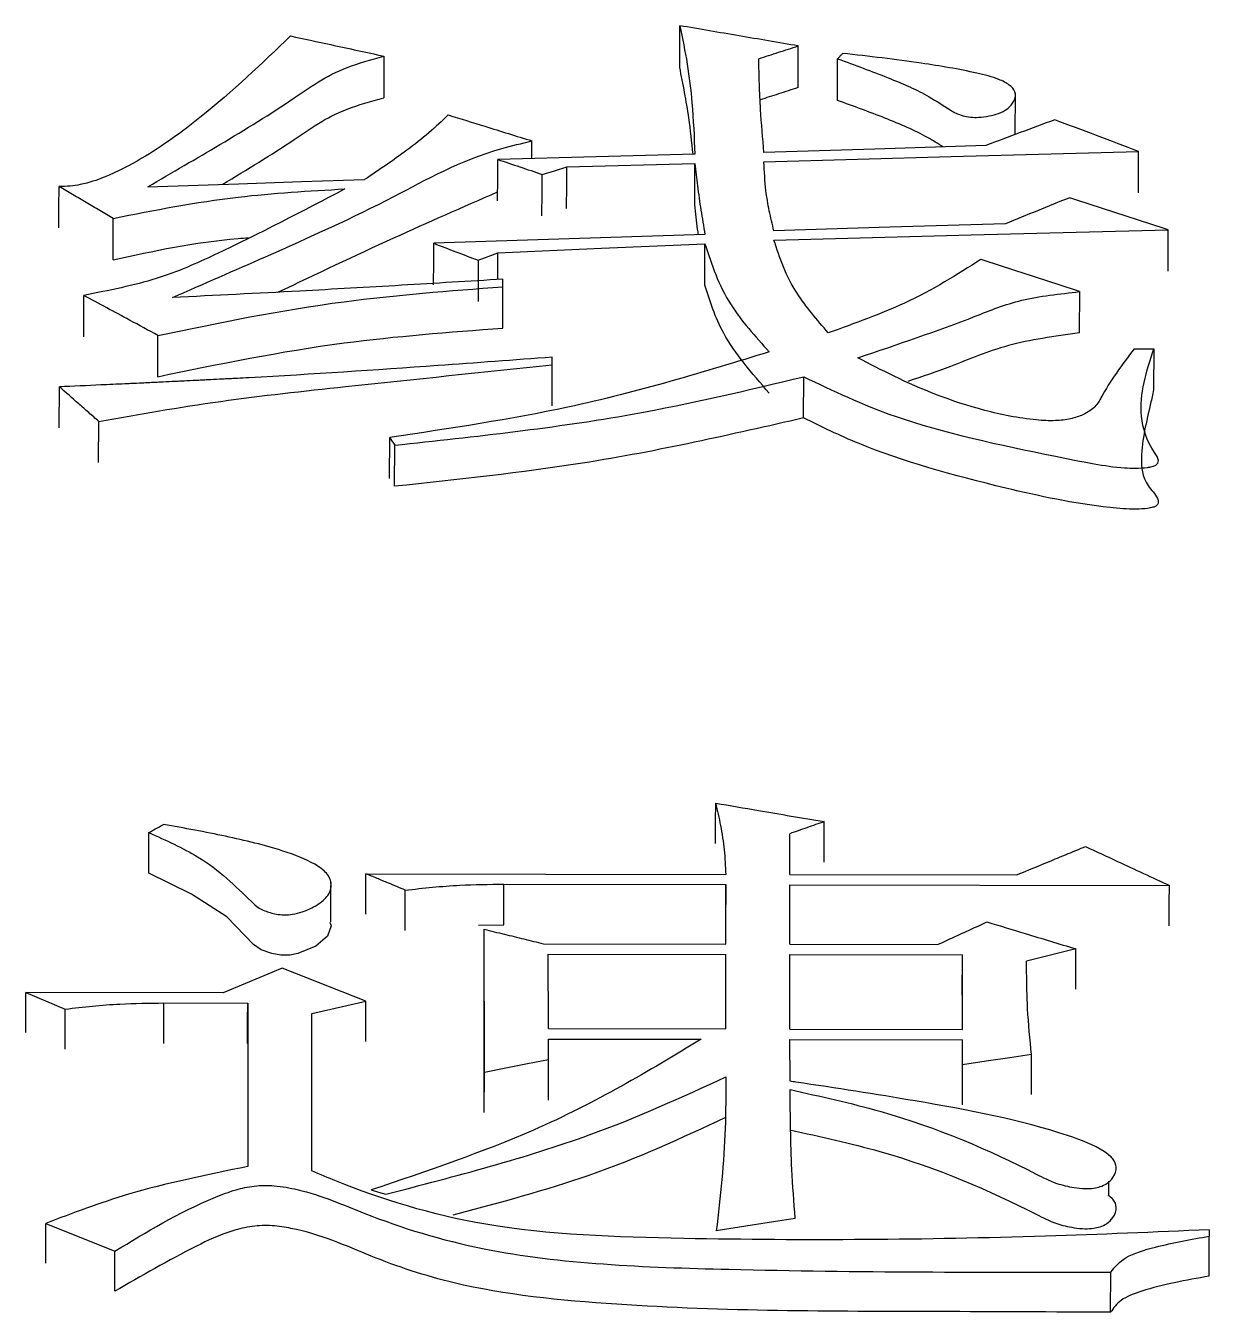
# Model space of a CAD drawing. Header units: millimetres. Extents: x 2104 to 4053, y 855 to 2233.
# Drawn here: x 2514.908 to 2517.505, y 2099.765 to 2102.586 of the extents above; entities that cross this region are included whole.
import ezdxf

# ---------------------------------------------------------------- set-up
doc = ezdxf.new("R2010")
doc.units = ezdxf.units.MM

msp = doc.modelspace()

# ---------------------------------------------------------------- linework, layer by layer
at = {"color": 7, "linetype": 'Continuous', "lineweight": 25}
for p, q in [((2515.6939, 2102.5196), (2515.6936, 2102.4284)), ((2516.6893, 2102.4224), (2516.6895, 2102.5137)), ((2517.0792, 2102.3477), (2517.0794, 2102.4381)), ((2516.0187, 2102.295), (2516.0188, 2102.3337)), ((2515.0999, 2102.073), (2515.1001, 2102.1638)), ((2516.398, 2102.0173), (2516.3983, 2102.108)), ((2515.9549, 2102.0138), (2515.9549, 2102.0303)), ((2515.9547, 2101.9232), (2515.9549, 2102.0138)), ((2517.2204, 2101.9125), (2517.2206, 2102.0031)), ((2515.1977, 2101.8166), (2515.1979, 2101.907)), ((2517.3397, 2101.878), (2517.383, 2101.8779)), ((2517.383, 2101.8779), (2517.3828, 2101.7876)), ((2516.0634, 2101.8427), (2516.0633, 2101.8594)), ((2516.0631, 2101.7524), (2516.0634, 2101.8427)), ((2514.9815, 2101.7041), (2514.9817, 2101.7943)), ((2516.6148, 2101.7262), (2516.6151, 2101.8165)), ((2515.0678, 2101.6285), (2515.0681, 2101.7186)), ((2515.7064, 2101.5931), (2515.7067, 2101.6833)), ((2515.7173, 2101.5763), (2515.7175, 2101.6663)), ((2515.1778, 2100.7278), (2515.178, 2100.8168)), ((2516.5844, 2100.7249), (2516.5843, 2100.8142)), ((2515.6539, 2100.638), (2515.6541, 2100.7266)), ((2515.6541, 2100.7266), (2516.4438, 2100.7251)), ((2516.5844, 2100.7249), (2517.082, 2100.724)), ((2515.5773, 2100.621), (2515.5775, 2100.7004)), ((2515.5775, 2100.7052), (2515.5775, 2100.7101)), ((2515.7405, 2100.6021), (2515.7407, 2100.6906)), ((2515.9568, 2100.6147), (2515.957, 2100.7036)), ((2515.957, 2100.7036), (2516.4438, 2100.7027)), ((2516.4438, 2100.7027), (2516.4436, 2100.6142)), ((2516.444, 2100.5722), (2516.4438, 2100.7027)), ((2516.5844, 2100.7025), (2517.4174, 2100.7009)), ((2516.5846, 2100.572), (2516.5844, 2100.7025)), ((2515.9015, 2100.6135), (2515.9568, 2100.6147)), ((2515.9144, 2100.291), (2515.9139, 2100.6048)), ((2516.0438, 2100.573), (2516.444, 2100.5722)), ((2516.0546, 2100.5503), (2516.444, 2100.5496)), ((2516.0548, 2100.3868), (2516.0546, 2100.5503)), ((2516.4443, 2100.3861), (2516.444, 2100.5496)), ((2516.5846, 2100.572), (2516.9091, 2100.5713)), ((2516.5847, 2100.5494), (2516.9633, 2100.5486)), ((2516.5849, 2100.3858), (2516.5847, 2100.5494)), ((2516.963, 2100.4604), (2516.9633, 2100.5486)), ((2516.9635, 2100.3851), (2516.9633, 2100.5486)), ((2515.4705, 2100.5197), (2515.3408, 2100.4655)), ((2515.6545, 2100.4468), (2515.4705, 2100.5197)), ((2515.9141, 2100.2027), (2515.9137, 2100.516)), ((2514.9079, 2100.3782), (2514.9081, 2100.4663)), ((2514.9081, 2100.4663), (2514.9947, 2100.4298)), ((2515.3408, 2100.4655), (2514.9081, 2100.4663)), ((2515.2108, 2100.3545), (2515.211, 2100.4431)), ((2515.211, 2100.4431), (2515.3949, 2100.4427)), ((2515.3949, 2100.4427), (2515.3954, 2100.0846)), ((2515.5356, 2100.4197), (2515.6545, 2100.4468)), ((2514.9945, 2100.3417), (2514.9947, 2100.4298)), ((2515.536, 2100.075), (2515.5356, 2100.4197)), ((2516.0548, 2100.3868), (2516.4443, 2100.3861)), ((2516.5849, 2100.3858), (2516.9635, 2100.3851)), ((2516.0549, 2100.364), (2516.39, 2100.3634)), ((2516.0549, 2100.3183), (2516.0549, 2100.364)), ((2516.5849, 2100.363), (2516.9635, 2100.3623)), ((2516.585, 2100.2714), (2516.5849, 2100.363)), ((2516.9633, 2100.2743), (2516.9635, 2100.3623)), ((2516.9636, 2100.3074), (2516.9635, 2100.3623)), ((2516.9634, 2100.2195), (2516.9636, 2100.3074)), ((2515.9141, 2100.2031), (2515.9144, 2100.291)), ((2517.2849, 2100.1083), (2517.2849, 2100.1101)), ((2517.2846, 2100.022), (2517.2847, 2100.052)), ((2514.9521, 2099.9598), (2515.1036, 2099.8988)), ((2517.5047, 2099.8444), (2517.505, 2099.9318)), ((2517.505, 2099.9458), (2517.505, 2099.9318)), ((2515.1034, 2099.811), (2515.1036, 2099.8988)), ((2517.2885, 2099.7648), (2517.2888, 2099.8526))]:
    msp.add_line(p, q, dxfattribs=at)
at = {"color": 7, "linetype": 'Continuous', "lineweight": 25, "flags": 128}
for points in [[(2516.343, 2102.4949), (2516.3431, 2102.5461), (2516.3432, 2102.5863)], [(2516.6027, 2102.4506), (2516.6028, 2102.5017), (2516.6029, 2102.5419)], [(2516.3762, 2102.3044), (2516.1599, 2102.2987), (2515.9436, 2102.293)], [(2517.0144, 2102.3236), (2516.771, 2102.3159), (2516.5277, 2102.3082)], [(2516.5277, 2102.2879), (2516.9387, 2102.2993), (2517.3498, 2102.3108)], [(2517.3495, 2102.2198), (2517.3497, 2102.2707), (2517.3498, 2102.3108)], [(2515.9433, 2102.2021), (2515.9435, 2102.253), (2515.9436, 2102.293)], [(2516.041, 2102.2603), (2516.068, 2102.2684), (2516.095, 2102.2765)], [(2516.0948, 2102.1856), (2516.0949, 2102.2365), (2516.095, 2102.2765)], [(2516.095, 2102.2765), (2516.2357, 2102.2803), (2516.3763, 2102.2841)], [(2516.376, 2102.1932), (2516.3762, 2102.2441), (2516.3763, 2102.2841)], [(2515.1758, 2102.2333), (2515.375, 2102.2398), (2515.5133, 2102.2443), (2515.6516, 2102.2488)], [(2516.0407, 2102.1694), (2516.0409, 2102.2203), (2516.041, 2102.2603)], [(2514.9807, 2102.1428), (2514.9808, 2102.1882), (2514.9809, 2102.2337)], [(2517.058, 2102.152), (2516.8038, 2102.1443), (2516.5496, 2102.1365)], [(2516.5497, 2102.1159), (2516.9823, 2102.1275), (2517.415, 2102.139)], [(2517.4148, 2102.0483), (2517.4149, 2102.0991), (2517.415, 2102.139)], [(2515.803, 2102.0184), (2515.8032, 2102.0692), (2515.8033, 2102.1091)], [(2516.3982, 2102.1286), (2516.1007, 2102.1188), (2515.8033, 2102.1091)], [(2515.9439, 2102.0882), (2516.1711, 2102.0981), (2516.3982, 2102.108)], [(2515.9007, 2102.0718), (2515.9223, 2102.08), (2515.9439, 2102.0882)], [(2515.9438, 2102.0297), (2515.9438, 2102.0483), (2515.9439, 2102.0882)], [(2515.9007, 2102.0718), (2515.9006, 2102.021), (2515.9005, 2101.9812)], [(2515.0352, 2101.9042), (2515.0353, 2101.927), (2515.0354, 2101.9499), (2515.0355, 2101.9947)], [(2516.4217, 2100.7925), (2516.4218, 2100.8421), (2516.4219, 2100.8813)], [(2516.6597, 2100.7521), (2516.6598, 2100.8016), (2516.66, 2100.8408)], [(2515.5749, 2100.6205), (2515.5782, 2100.6124), (2515.5703, 2100.5897), (2515.5444, 2100.568), (2515.5051, 2100.5514), (2515.4873, 2100.5481), (2515.4679, 2100.548), (2515.4479, 2100.5514), (2515.4245, 2100.56), (2515.4076, 2100.5716), (2515.3492, 2100.6317), (2515.2718, 2100.682), (2515.1778, 2100.7278), (2515.1778, 2100.7278)], [(2517.4171, 2100.6124), (2517.4173, 2100.6618), (2517.4174, 2100.7009)], [(2515.9137, 2100.5164), (2515.9138, 2100.5657), (2515.9139, 2100.6048)], [(2516.4438, 2100.4613), (2516.4439, 2100.5106), (2516.444, 2100.5496)], [(2517.212, 2100.5617), (2517.1681, 2100.5508), (2517.136, 2100.5428), (2517.1039, 2100.5348)], [(2517.2118, 2100.4734), (2517.2119, 2100.5227), (2517.212, 2100.5617)], [(2515.3947, 2100.3546), (2515.3948, 2100.4037), (2515.3949, 2100.4427)], [(2515.6543, 2100.3586), (2515.6544, 2100.4078), (2515.6545, 2100.4468)], [(2517.115, 2100.33), (2517.0674, 2100.3229), (2517.0155, 2100.3152), (2516.9636, 2100.3074)], [(2517.1148, 2100.2421), (2517.1149, 2100.2911), (2517.115, 2100.33)], [(2516.0549, 2100.3183), (2516.0088, 2100.3093), (2515.9616, 2100.3002), (2515.9144, 2100.291)], [(2516.0547, 2100.2303), (2516.0548, 2100.2794), (2516.0549, 2100.3183)], [(2515.6659, 2100.033), (2515.6821, 2100.0283), (2515.6983, 2100.0237)], [(2514.9518, 2099.8724), (2514.9519, 2099.8941), (2514.952, 2099.9163), (2514.9521, 2099.9598)], [(2516.5963, 2099.9708), (2516.5489, 2099.9632), (2516.5016, 2099.9556), (2516.4232, 2099.9431)]]:
    msp.add_lwpolyline(points, dxfattribs=at)
at = {"color": 7, "linetype": 'Continuous', "lineweight": 25}
for points, knots in [([(2516.3432, 2102.5863), (2516.349, 2102.5582), (2516.3606, 2102.5022), (2516.3717, 2102.4083), (2516.3746, 2102.3421), (2516.3762, 2102.3044)], [0, 0, 0, 0, 0.30129, 0.602619, 1, 1, 1, 1]), ([(2516.6029, 2102.5419), (2516.5597, 2102.5493), (2516.4731, 2102.5641), (2516.3865, 2102.5789), (2516.3432, 2102.5863)], [0, 0, 0, 0, 0.5, 1, 1, 1, 1]), ([(2515.4887, 2102.5639), (2515.4261, 2102.5036), (2515.3305, 2102.4117), (2515.1887, 2102.308), (2515.0975, 2102.2591), (2515.041, 2102.2397), (2515.0053, 2102.234), (2514.9892, 2102.2338), (2514.9809, 2102.2337)], [0, 0, 0, 0, 0.493285, 0.7524365, 0.8836958, 0.9508034, 0.9748304, 1, 1, 1, 1]), ([(2515.4887, 2102.5639), (2515.5183, 2102.5575), (2515.5673, 2102.547), (2515.6357, 2102.5322), (2515.6745, 2102.5238), (2515.6939, 2102.5196)], [0, 0, 0, 0, 0.4319115, 0.7166767, 1, 1, 1, 1]), ([(2516.5165, 2102.514), (2516.5309, 2102.5187), (2516.5597, 2102.5279), (2516.5885, 2102.5372), (2516.6029, 2102.5419)], [0, 0, 0, 0, 0.500003, 1, 1, 1, 1]), ([(2516.6895, 2102.5137), (2516.7268, 2102.5001), (2516.7979, 2102.4742), (2516.8837, 2102.4371), (2516.9275, 2102.4063), (2516.9566, 2102.3898), (2516.9807, 2102.3852), (2517.001, 2102.3851), (2517.0225, 2102.388), (2517.0445, 2102.394), (2517.0651, 2102.4051), (2517.0783, 2102.4215), (2517.082, 2102.4401), (2517.0676, 2102.4566), (2517.0399, 2102.4715), (2516.9736, 2102.488), (2516.8591, 2102.5075), (2516.7584, 2102.519), (2516.7003, 2102.5257)], [0, 0, 0, 0, 0.140264, 0.267254, 0.345646, 0.385188, 0.401719, 0.418238, 0.440912, 0.464408, 0.491868, 0.534525, 0.581031, 0.616575, 0.651949, 0.706774, 0.83095, 1, 1, 1, 1]), ([(2516.6895, 2102.5137), (2516.6905, 2102.5147), (2516.6927, 2102.5172), (2516.6963, 2102.5212), (2516.699, 2102.5242), (2516.7003, 2102.5257)], [0, 0, 0, 0, 0.259135, 0.629567, 1, 1, 1, 1]), ([(2515.1758, 2102.2333), (2515.229, 2102.2641), (2515.3399, 2102.3283), (2515.4824, 2102.4154), (2515.5823, 2102.4885), (2515.6658, 2102.5118), (2515.6939, 2102.5196)], [0, 0, 0, 0, 0.313515, 0.65412, 0.883724, 1, 1, 1, 1]), ([(2516.5277, 2102.3082), (2516.525, 2102.3397), (2516.5208, 2102.3899), (2516.5175, 2102.4584), (2516.5168, 2102.4955), (2516.5165, 2102.514)], [0, 0, 0, 0, 0.456371, 0.728172, 1, 1, 1, 1]), ([(2516.3721, 2102.3043), (2516.3694, 2102.331), (2516.3629, 2102.3949), (2516.3503, 2102.4581), (2516.343, 2102.4949)], [0, 0, 0, 0, 0.416408, 1, 1, 1, 1]), ([(2516.6027, 2102.4506), (2516.5883, 2102.4459), (2516.5605, 2102.437), (2516.5328, 2102.4281), (2516.5194, 2102.4238)], [0, 0, 0, 0, 0.5191874, 1, 1, 1, 1]), ([(2515.3401, 2102.2387), (2515.3935, 2102.2709), (2515.4844, 2102.3256), (2515.5821, 2102.3973), (2515.6656, 2102.4206), (2515.6936, 2102.4284)], [0, 0, 0, 0, 0.486507, 0.827387, 1, 1, 1, 1]), ([(2516.9205, 2102.3206), (2516.9094, 2102.3276), (2516.8731, 2102.3506), (2516.794, 2102.3845), (2516.7243, 2102.4097), (2516.6893, 2102.4224)], [0, 0, 0, 0, 0.1788504, 0.5866379, 1, 1, 1, 1]), ([(2515.8352, 2102.3906), (2515.8213, 2102.3774), (2515.7935, 2102.3512), (2515.733, 2102.3037), (2515.6832, 2102.2701), (2515.6516, 2102.2488)], [0, 0, 0, 0, 0.267683, 0.535366, 1, 1, 1, 1]), ([(2515.8352, 2102.3906), (2515.8619, 2102.3823), (2515.906, 2102.3687), (2515.9671, 2102.3497), (2516.0016, 2102.339), (2516.0188, 2102.3337)], [0, 0, 0, 0, 0.437024, 0.719229, 1, 1, 1, 1]), ([(2517.1657, 2102.38), (2517.1405, 2102.3706), (2517.0901, 2102.3518), (2517.0396, 2102.333), (2517.0144, 2102.3236)], [0, 0, 0, 0, 0.5000019, 1, 1, 1, 1]), ([(2517.3498, 2102.3108), (2517.3191, 2102.3223), (2517.2578, 2102.3454), (2517.1964, 2102.3685), (2517.1657, 2102.38)], [0, 0, 0, 0, 0.5, 1, 1, 1, 1]), ([(2515.2301, 2101.9903), (2515.2984, 2102.0201), (2515.4646, 2102.0927), (2515.7046, 2102.2006), (2515.8733, 2102.2989), (2515.9962, 2102.3283), (2516.0188, 2102.3337)], [0, 0, 0, 0, 0.257957, 0.627978, 0.931661, 1, 1, 1, 1]), ([(2515.9436, 2102.293), (2515.9598, 2102.2876), (2515.9923, 2102.2767), (2516.0247, 2102.2657), (2516.041, 2102.2603)], [0, 0, 0, 0, 0.5, 1, 1, 1, 1]), ([(2516.3763, 2102.2841), (2516.3781, 2102.2677), (2516.3819, 2102.2337), (2516.3892, 2102.1819), (2516.3952, 2102.1463), (2516.3982, 2102.1286)], [0, 0, 0, 0, 0.316871, 0.658414, 1, 1, 1, 1]), ([(2516.5496, 2102.1365), (2516.5461, 2102.1512), (2516.539, 2102.1806), (2516.5304, 2102.2311), (2516.5287, 2102.2668), (2516.5277, 2102.2879)], [0, 0, 0, 0, 0.291003, 0.582043, 1, 1, 1, 1]), ([(2515.1001, 2102.1638), (2515.0902, 2102.1697), (2515.0703, 2102.1813), (2515.0405, 2102.1988), (2515.0107, 2102.2163), (2514.9909, 2102.2279), (2514.9809, 2102.2337)], [0, 0, 0, 0, 0.25, 0.5, 0.75, 1, 1, 1, 1]), ([(2515.6084, 2102.2284), (2515.5155, 2102.1797), (2515.3859, 2102.1117), (2515.1998, 2102.0277), (2515.0906, 2102.0058), (2515.0355, 2101.9947)], [0, 0, 0, 0, 0.555127, 0.77558, 1, 1, 1, 1]), ([(2515.1001, 2102.1638), (2515.1899, 2102.1816), (2515.3519, 2102.2137), (2515.5293, 2102.2239), (2515.6083, 2102.2284)], [0, 0, 0, 0, 0.55469, 1, 1, 1, 1]), ([(2515.4614, 2102.0019), (2515.5455, 2102.0419), (2515.7031, 2102.1168), (2515.8669, 2102.1885), (2515.9434, 2102.2219)], [0, 0, 0, 0, 0.533247, 1, 1, 1, 1]), ([(2516.384, 2102.1281), (2516.3834, 2102.1321), (2516.3802, 2102.1538), (2516.3779, 2102.1755), (2516.376, 2102.1932)], [0, 0, 0, 0, 0.183031, 1, 1, 1, 1]), ([(2517.1985, 2102.2091), (2517.1751, 2102.1996), (2517.1283, 2102.1806), (2517.0814, 2102.1615), (2517.058, 2102.152)], [0, 0, 0, 0, 0.500002, 1, 1, 1, 1]), ([(2517.415, 2102.139), (2517.3789, 2102.1507), (2517.3068, 2102.1741), (2517.2346, 2102.1975), (2517.1985, 2102.2091)], [0, 0, 0, 0, 0.5, 1, 1, 1, 1]), ([(2515.0999, 2102.073), (2515.1886, 2102.0923), (2515.2843, 2102.1131), (2515.3891, 2102.1208), (2515.3967, 2102.1214)], [0, 0, 0, 0, 0.928299, 1, 1, 1, 1]), ([(2515.8033, 2102.1091), (2515.8195, 2102.1029), (2515.852, 2102.0905), (2515.8845, 2102.078), (2515.9007, 2102.0718)], [0, 0, 0, 0, 0.499998, 1, 1, 1, 1]), ([(2516.3983, 2102.108), (2516.4129, 2102.0629), (2516.4392, 2101.9821), (2516.5087, 2101.9051), (2516.5393, 2101.8711)], [0, 0, 0, 0, 0.558486, 1, 1, 1, 1]), ([(2516.669, 2101.9126), (2516.6442, 2101.9414), (2516.6032, 2101.9888), (2516.5688, 2102.0574), (2516.5561, 2102.0964), (2516.5497, 2102.1159)], [0, 0, 0, 0, 0.434094, 0.716404, 1, 1, 1, 1]), ([(2517.004, 2102.0739), (2516.9516, 2102.0405), (2516.8573, 2101.9804), (2516.727, 2101.9335), (2516.669, 2101.9126)], [0, 0, 0, 0, 0.554889, 1, 1, 1, 1]), ([(2517.2205, 2102.0031), (2517.1845, 2102.0149), (2517.1123, 2102.0386), (2517.0401, 2102.0621), (2517.0041, 2102.0739)], [0, 0, 0, 0, 0.500001, 1, 1, 1, 1]), ([(2515.9549, 2102.0303), (2515.8807, 2102.0259), (2515.7323, 2102.0169), (2515.4908, 2102.003), (2515.3233, 2101.9948), (2515.2302, 2101.9902)], [0, 0, 0, 0, 0.30769, 0.615383, 1, 1, 1, 1]), ([(2516.5391, 2101.7807), (2516.5016, 2101.8241), (2516.4347, 2101.9014), (2516.4092, 2101.9819), (2516.398, 2102.0173)], [0, 0, 0, 0, 0.561177, 1, 1, 1, 1]), ([(2515.1979, 2101.907), (2515.1772, 2101.9182), (2515.1398, 2101.9384), (2515.0857, 2101.9677), (2515.0522, 2101.9857), (2515.0355, 2101.9947)], [0, 0, 0, 0, 0.381757, 0.690885, 1, 1, 1, 1]), ([(2515.1979, 2101.907), (2515.3318, 2101.9348), (2515.5731, 2101.9848), (2515.8373, 2102.0049), (2515.9549, 2102.0138)], [0, 0, 0, 0, 0.554954, 1, 1, 1, 1]), ([(2516.734, 2101.8582), (2516.8212, 2101.8874), (2516.9426, 2101.9282), (2517.0889, 2101.9887), (2517.1764, 2101.9982), (2517.2205, 2102.0031)], [0, 0, 0, 0, 0.5571819, 0.7762685, 1, 1, 1, 1]), ([(2515.1977, 2101.8166), (2515.3316, 2101.8443), (2515.5729, 2101.8943), (2515.8371, 2101.9143), (2515.9547, 2101.9232)], [0, 0, 0, 0, 0.554919, 1, 1, 1, 1]), ([(2517.2203, 2101.9125), (2517.1657, 2101.905), (2517.0572, 2101.8901), (2516.9504, 2101.8421), (2516.8752, 2101.8168), (2516.8436, 2101.8062)], [0, 0, 0, 0, 0.370341, 0.735865, 1, 1, 1, 1]), ([(2516.6151, 2101.8165), (2516.6788, 2101.786), (2516.8334, 2101.7118), (2517.0732, 2101.6609), (2517.2444, 2101.6265), (2517.3036, 2101.617), (2517.3437, 2101.6159), (2517.3644, 2101.6167), (2517.3797, 2101.6194), (2517.3881, 2101.6225), (2517.3929, 2101.6271), (2517.3944, 2101.6366), (2517.3693, 2101.6703), (2517.343, 2101.7529), (2517.3673, 2101.8286), (2517.383, 2101.8779)], [0, 0, 0, 0, 0.186433, 0.452556, 0.513711, 0.559555, 0.574925, 0.592658, 0.599937, 0.607296, 0.613646, 0.622611, 0.650008, 0.77236, 1, 1, 1, 1]), ([(2517.34, 2101.8779), (2517.3136, 2101.8425), (2517.2822, 2101.8006), (2517.2568, 2101.7502), (2517.2328, 2101.7339), (2517.2014, 2101.7235), (2517.1651, 2101.7189), (2517.0982, 2101.7229), (2516.9671, 2101.7502), (2516.8417, 2101.8017), (2516.76, 2101.8445), (2516.734, 2101.8582)], [0, 0, 0, 0, 0.266855, 0.315949, 0.365712, 0.400811, 0.43612, 0.478324, 0.604344, 0.873949, 1, 1, 1, 1]), ([(2516.0633, 2101.8594), (2515.9796, 2101.8532), (2515.7585, 2101.8366), (2515.528, 2101.8213), (2515.3766, 2101.8132), (2515.3592, 2101.8122), (2515.3463, 2101.8116), (2515.3289, 2101.8107), (2515.3116, 2101.8098), (2515.2942, 2101.8089), (2515.2769, 2101.808), (2515.2596, 2101.8072), (2515.2422, 2101.8063), (2515.2249, 2101.8055), (2515.2075, 2101.8046), (2515.1901, 2101.8038), (2515.1771, 2101.8032), (2515.1598, 2101.8024), (2515.1424, 2101.8016), (2515.112, 2101.8002), (2515.0599, 2101.7978), (2515.0121, 2101.7957), (2514.9817, 2101.7943)], [0, 0, 0, 0, 0.233415, 0.616448, 0.640417, 0.652402, 0.664386, 0.676371, 0.700339, 0.712324, 0.724308, 0.748277, 0.760261, 0.772246, 0.796215, 0.808199, 0.820184, 0.832168, 0.856137, 0.868121, 0.916059, 1, 1, 1, 1]), ([(2516.5393, 2101.8711), (2516.3963, 2101.8271), (2516.1389, 2101.7479), (2515.8396, 2101.7031), (2515.7067, 2101.6833)], [0, 0, 0, 0, 0.555779, 1, 1, 1, 1]), ([(2515.0681, 2101.7186), (2515.1566, 2101.7342), (2515.3329, 2101.7652), (2515.6691, 2101.8013), (2515.9122, 2101.8268), (2516.0633, 2101.8427)], [0, 0, 0, 0, 0.276109, 0.550066, 1, 1, 1, 1]), ([(2515.0681, 2101.7186), (2515.0608, 2101.725), (2515.0461, 2101.7379), (2515.0173, 2101.7631), (2514.9959, 2101.7819), (2514.9817, 2101.7943)], [0, 0, 0, 0, 0.253649, 0.509351, 1, 1, 1, 1]), ([(2515.7175, 2101.6663), (2515.8947, 2101.6854), (2516.2092, 2101.7194), (2516.4917, 2101.787), (2516.6151, 2101.8165)], [0, 0, 0, 0, 0.563398, 1, 1, 1, 1]), ([(2517.3828, 2101.7875), (2517.3806, 2101.7776), (2517.3699, 2101.7282), (2517.3517, 2101.659), (2517.3585, 2101.5873), (2517.3891, 2101.5568), (2517.3937, 2101.5424), (2517.3925, 2101.5368), (2517.3882, 2101.5327), (2517.3806, 2101.5296), (2517.3659, 2101.5268), (2517.3335, 2101.5252), (2517.2236, 2101.5346), (2517.0138, 2101.5805), (2516.7801, 2101.6451), (2516.6542, 2101.7068), (2516.6148, 2101.7261)], [0, 0, 0, 0, 0.045786, 0.228954, 0.321224, 0.367009, 0.378404, 0.386709, 0.392499, 0.398304, 0.406952, 0.423706, 0.46158, 0.625083, 0.88272, 1, 1, 1, 1]), ([(2516.6148, 2101.7262), (2516.456, 2101.6898), (2516.1705, 2101.6244), (2515.8565, 2101.591), (2515.7173, 2101.5762)], [0, 0, 0, 0, 0.55649, 1, 1, 1, 1]), ([(2515.7067, 2101.6833), (2515.7085, 2101.6804), (2515.7121, 2101.6748), (2515.7157, 2101.6691), (2515.7175, 2101.6663)], [0, 0, 0, 0, 0.500504, 1, 1, 1, 1]), ([(2516.4219, 2100.8813), (2516.4256, 2100.865), (2516.4332, 2100.831), (2516.4416, 2100.7789), (2516.443, 2100.7431), (2516.4438, 2100.7251)], [0, 0, 0, 0, 0.315282, 0.657356, 1, 1, 1, 1]), ([(2516.4219, 2100.8813), (2516.4532, 2100.876), (2516.5085, 2100.8666), (2516.5878, 2100.8531), (2516.6359, 2100.8449), (2516.66, 2100.8408)], [0, 0, 0, 0, 0.394054, 0.697027, 1, 1, 1, 1]), ([(2515.178, 2100.8168), (2515.2156, 2100.7999), (2515.3118, 2100.7565), (2515.3728, 2100.6947), (2515.4156, 2100.653), (2515.4349, 2100.6438), (2515.4536, 2100.6382), (2515.4753, 2100.6359), (2515.4954, 2100.6374), (2515.5212, 2100.6443), (2515.5493, 2100.6581), (2515.5742, 2100.6787), (2515.5812, 2100.7035), (2515.5713, 2100.7276), (2515.5355, 2100.7538), (2515.4604, 2100.7823), (2515.3465, 2100.8101), (2515.2561, 2100.8264), (2515.2105, 2100.8346)], [0, 0, 0, 0, 0.132576, 0.3392, 0.368942, 0.383767, 0.408892, 0.423885, 0.438973, 0.45932, 0.498147, 0.542368, 0.587069, 0.63299, 0.675109, 0.75468, 0.876187, 1, 1, 1, 1]), ([(2515.178, 2100.8168), (2515.1807, 2100.8183), (2515.1875, 2100.8221), (2515.1983, 2100.828), (2515.2064, 2100.8324), (2515.2105, 2100.8346)], [0, 0, 0, 0, 0.252839, 0.626395, 1, 1, 1, 1]), ([(2516.66, 2100.8408), (2516.6536, 2100.8386), (2516.641, 2100.8342), (2516.6221, 2100.8275), (2516.6032, 2100.8209), (2516.5906, 2100.8165), (2516.5843, 2100.8142)], [0, 0, 0, 0, 0.25, 0.5, 0.75, 1, 1, 1, 1]), ([(2517.082, 2100.724), (2517.1072, 2100.7344), (2517.1451, 2100.75), (2517.1955, 2100.7707), (2517.2207, 2100.7811), (2517.2333, 2100.7863)], [0, 0, 0, 0, 0.5, 0.75, 1, 1, 1, 1]), ([(2517.2333, 2100.7863), (2517.2568, 2100.7754), (2517.2992, 2100.7558), (2517.3605, 2100.7273), (2517.3984, 2100.7097), (2517.4174, 2100.7009)], [0, 0, 0, 0, 0.382288, 0.691144, 1, 1, 1, 1]), ([(2515.7407, 2100.6906), (2515.7283, 2100.6957), (2515.7077, 2100.7043), (2515.6789, 2100.7163), (2515.6624, 2100.7232), (2515.6541, 2100.7266)], [0, 0, 0, 0, 0.4283602, 0.7141801, 1, 1, 1, 1]), ([(2515.7407, 2100.6906), (2515.7805, 2100.695), (2515.8516, 2100.7028), (2515.9248, 2100.7034), (2515.957, 2100.7036)], [0, 0, 0, 0, 0.558835, 1, 1, 1, 1]), ([(2516.9091, 2100.5713), (2516.9209, 2100.5767), (2516.9449, 2100.5877), (2516.9809, 2100.6042), (2517.0051, 2100.6152), (2517.0172, 2100.6208)], [0, 0, 0, 0, 0.327554, 0.663777, 1, 1, 1, 1]), ([(2517.0172, 2100.6208), (2517.0452, 2100.6123), (2517.0916, 2100.5983), (2517.1565, 2100.5786), (2517.1935, 2100.5674), (2517.212, 2100.5617)], [0, 0, 0, 0, 0.429876, 0.714938, 1, 1, 1, 1]), ([(2515.9139, 2100.6048), (2515.9287, 2100.6012), (2515.9577, 2100.5941), (2516.001, 2100.5835), (2516.0295, 2100.5765), (2516.0438, 2100.573)], [0, 0, 0, 0, 0.340619, 0.67031, 1, 1, 1, 1]), ([(2517.115, 2100.33), (2517.1116, 2100.3636), (2517.1063, 2100.4147), (2517.1045, 2100.4829), (2517.1041, 2100.5175), (2517.1039, 2100.5348)], [0, 0, 0, 0, 0.490533, 0.745253, 1, 1, 1, 1]), ([(2514.9947, 2100.4298), (2515.0344, 2100.4343), (2515.1056, 2100.4422), (2515.1787, 2100.4428), (2515.211, 2100.4431)], [0, 0, 0, 0, 0.558835, 1, 1, 1, 1]), ([(2516.39, 2100.3634), (2516.2743, 2100.2937), (2516.0656, 2100.1681), (2515.7891, 2100.0747), (2515.6659, 2100.033)], [0, 0, 0, 0, 0.554384, 1, 1, 1, 1]), ([(2515.6983, 2100.0237), (2515.8524, 2100.0637), (2516.1253, 2100.1347), (2516.3475, 2100.2365), (2516.4443, 2100.2809)], [0, 0, 0, 0, 0.564488, 1, 1, 1, 1]), ([(2516.4444, 2100.2809), (2516.4442, 2100.2433), (2516.4438, 2100.1685), (2516.4365, 2100.0559), (2516.4277, 2099.9807), (2516.4232, 2099.9431)], [0, 0, 0, 0, 0.336229, 0.668022, 1, 1, 1, 1]), ([(2516.5851, 2100.2531), (2516.652, 2100.2383), (2516.8553, 2100.1934), (2517.0379, 2100.1138), (2517.1633, 2100.0482), (2517.2024, 2100.0387), (2517.2306, 2100.0357), (2517.2506, 2100.0365), (2517.2673, 2100.0402), (2517.2829, 2100.0481), (2517.297, 2100.0626), (2517.3035, 2100.0815), (2517.2955, 2100.1015), (2517.263, 2100.1273), (2517.1265, 2100.1801), (2516.8899, 2100.2246), (2516.6815, 2100.2574), (2516.5894, 2100.2708), (2516.585, 2100.2714)], [0, 0, 0, 0, 0.124007, 0.376465, 0.411268, 0.435218, 0.449016, 0.459492, 0.468414, 0.479423, 0.497391, 0.524308, 0.546398, 0.568411, 0.629484, 0.837717, 0.992417, 1, 1, 1, 1]), ([(2516.5963, 2099.9708), (2516.5935, 2100.0066), (2516.5886, 2100.0718), (2516.5859, 2100.1658), (2516.5854, 2100.224), (2516.5851, 2100.2531)], [0, 0, 0, 0, 0.378518, 0.689253, 1, 1, 1, 1]), ([(2515.8455, 2099.9786), (2515.948, 2100.0057), (2516.1686, 2100.0642), (2516.348, 2100.1478), (2516.4441, 2100.1926)], [0, 0, 0, 0, 0.464641, 1, 1, 1, 1]), ([(2516.5848, 2100.1648), (2516.6518, 2100.15), (2516.8552, 2100.1052), (2517.0376, 2100.0255), (2517.1632, 2099.9602), (2517.2022, 2099.9506), (2517.2305, 2099.9477), (2517.2505, 2099.9485), (2517.2671, 2099.9522), (2517.2827, 2099.9602), (2517.2969, 2099.9746), (2517.3028, 2099.9934), (2517.2976, 2100.0107), (2517.2866, 2100.0185), (2517.283, 2100.021)], [0, 0, 0, 0, 0.222574, 0.675695, 0.737857, 0.780976, 0.805639, 0.82445, 0.840474, 0.860282, 0.89261, 0.940825, 0.980383, 1, 1, 1, 1]), ([(2515.3954, 2100.0845), (2515.3055, 2100.0662), (2515.1462, 2100.0338), (2515.011, 2099.9823), (2514.9521, 2099.9598)], [0, 0, 0, 0, 0.564088, 1, 1, 1, 1]), ([(2517.505, 2099.9458), (2517.3852, 2099.9406), (2517.0017, 2099.9242), (2516.4741, 2099.9207), (2515.9247, 2099.9385), (2515.6665, 2100.0194), (2515.5536, 2100.0673), (2515.5358, 2100.0749)], [0, 0, 0, 0, 0.175955, 0.563795, 0.77802, 0.965061, 1, 1, 1, 1]), ([(2515.1036, 2099.8988), (2515.1723, 2099.9407), (2515.2527, 2099.9896), (2515.3644, 2100.0332), (2515.4087, 2100.0431), (2515.4571, 2100.0435), (2515.5459, 2100.0267), (2515.6792, 2099.9663), (2515.9752, 2099.8748), (2516.5534, 2099.8523), (2517.0113, 2099.8525), (2517.2887, 2099.8526)], [0, 0, 0, 0, 0.138482, 0.162102, 0.180201, 0.198515, 0.22064, 0.2973, 0.42504, 0.651641, 1, 1, 1, 1]), ([(2517.2885, 2099.7648), (2517.1623, 2099.7654), (2516.8008, 2099.7671), (2516.3177, 2099.7665), (2515.8845, 2099.8105), (2515.6631, 2099.8853), (2515.5465, 2099.9406), (2515.4488, 2099.9558), (2515.4027, 2099.9545), (2515.3436, 2099.9395), (2515.2422, 2099.8912), (2515.1615, 2099.8446), (2515.1034, 2099.811)], [0, 0, 0, 0, 0.157251, 0.450542, 0.60422, 0.695386, 0.78573, 0.803607, 0.82168, 0.841557, 0.885776, 1, 1, 1, 1]), ([(2517.2888, 2099.8526), (2517.298, 2099.8642), (2517.3171, 2099.8879), (2517.4005, 2099.9131), (2517.4651, 2099.9247), (2517.505, 2099.9318)], [0, 0, 0, 0, 0.266463, 0.547608, 1, 1, 1, 1]), ([(2517.5047, 2099.8439), (2517.4538, 2099.8349), (2517.3833, 2099.8225), (2517.3071, 2099.7929), (2517.2946, 2099.7741), (2517.2885, 2099.7648)], [0, 0, 0, 0, 0.572568, 0.791112, 1, 1, 1, 1])]:
    msp.add_open_spline(points, degree=3, knots=knots, dxfattribs=at)

doc.saveas('drawing.dxf')
